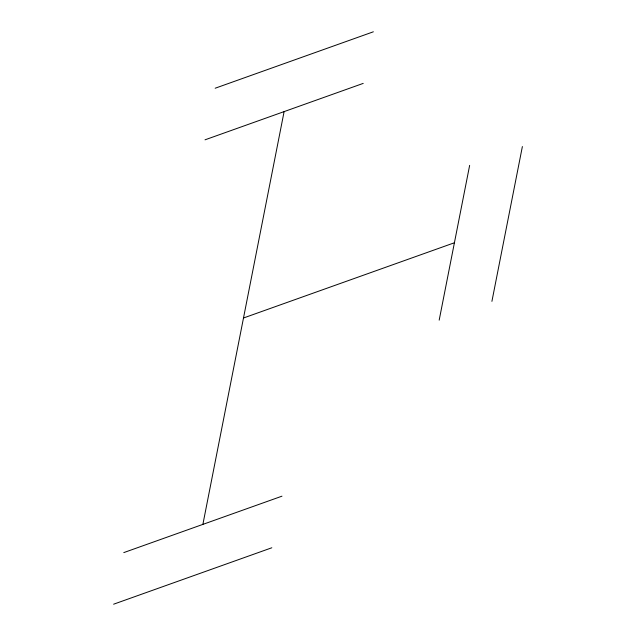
<?xml version="1.0" encoding="UTF-8"?>
<svg xmlns="http://www.w3.org/2000/svg" width="636" height="636" viewBox="0 0 636 636"><rect width="100%" height="100%" fill="white"/><g stroke="black" fill="none" stroke-linecap="round" stroke-linejoin="round"><path stroke-width="0.95" d="M202.876 524.39L284.109 111.61M439.182 320.154L469.646 165.368M491.914 301.353L522.379 146.558M215.167 88.229L373.364 31.8M205.015 139.825L363.204 83.396M243.493 318L454.414 242.761M123.781 552.605L281.971 496.175M113.621 604.2L271.818 547.771"/></g></svg>
